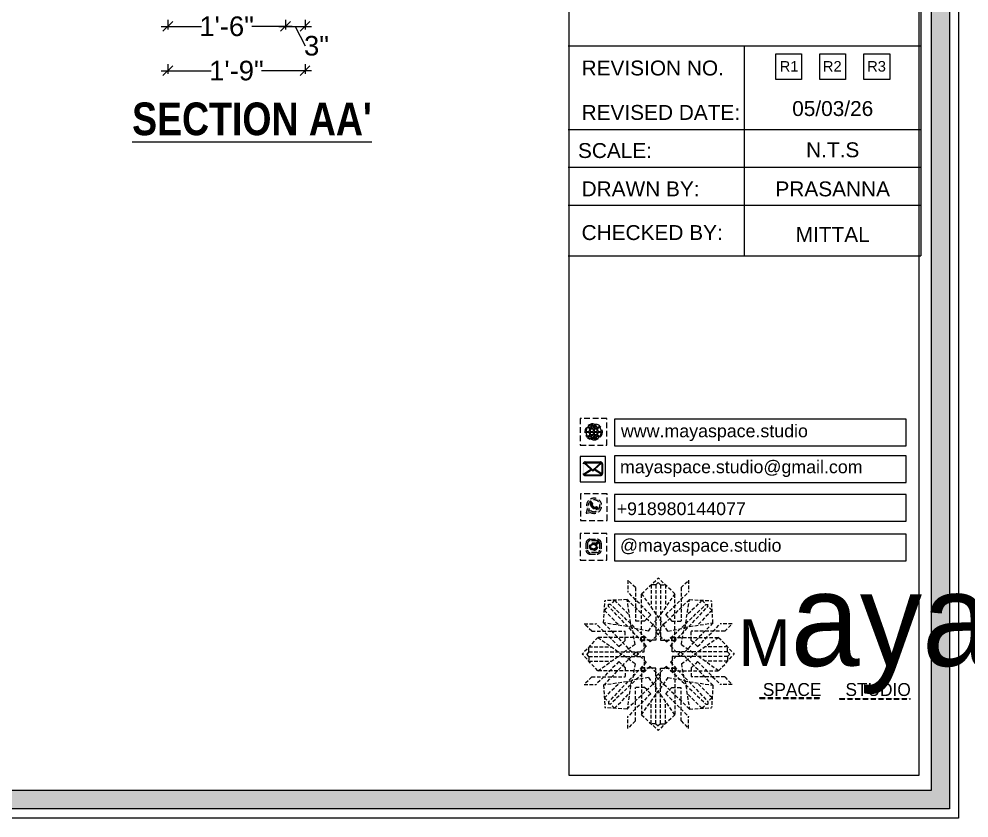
# Model space of a CAD drawing. Header units: millimetres. Extents: x 56222 to 3066687, y -650199 to -121287.
# Drawn here: x 137336.6 to 137481.9, y -182992.4 to -182870.1 of the extents above; entities that cross this region are included whole.
import ezdxf
from ezdxf.enums import TextEntityAlignment as Align

# ---------------------------------------------------------------- set-up
doc = ezdxf.new("R2010")
doc.units = ezdxf.units.MM
doc.header["$MEASUREMENT"] = 0
doc.header["$PDMODE"] = 35
doc.linetypes.add('DASHEDX2', pattern=[1.5, 1, -0.5])
doc.layers.get('Defpoints').update_dxf_attribs({"color": 220})
for name, color, linetype, lineweight in [('Dimension', 10, 'DASHEDX2', 20), ('GROUND FLOOR', 7, 'Continuous', 9), ('Labelling', 1, 'Continuous', 25), ('NAME PLATE', 7, 'Continuous', 25), ('wall', 7, 'Continuous', 30)]:
    doc.layers.add(name, color=color, linetype=linetype, lineweight=lineweight)
doc.styles.add('Arial', font='arial.ttf')
doc.styles.get("Standard").update_dxf_attribs({"font": 'arial.ttf', "height": 6})
doc.styles.add('style4', font='ARIALN.TTF')
doc.dimstyles.new('Archana', dxfattribs={"dimtxt": 3, "dimasz": 1.5, "dimexe": 0.5, "dimexo": 0.5, "dimgap": 0, "dimtad": 0, "dimzin": 0, "dimdsep": 46, "dimlunit": 4, "dimtxsty": 'Arial', "dimblk": 'OBLIQUE', "dimcen": 0, "dimdle": 1, "dimclrd": 1, "dimclre": 1, "dimclrt": 5, "dimadec": 0, "dimazin": 0, "dimtfac": 1, "dimtofl": 0, "dimtmove": 1, "dimatfit": 3, "dimfxl": 1, "dimfxlon": 1, "dimtolj": 1, "dimtzin": 0, "dimlwd": 25, "dimlwe": -1, "dimarcsym": 0})

# ---------------------------------------------------------------- blocks, each defined once
blk = doc.blocks.new('_Oblique')
at = {"layer": 'wall', "color": 0, "lineweight": -2}
blk.add_line((-0.5, -0.5), (0.5, 0.5), dxfattribs=at)
blk = doc.blocks.new('*D684')
at = {"layer": 'Defpoints', "color": 0, "lineweight": 30, "transparency": 16777216}
for p in [(137380.37, -182865.85), (137377.37, -182868.85), (137380.37, -182871.24)]:
    blk.add_point(p, dxfattribs=at)
at = {"layer": 'GROUND FLOOR', "color": 1, "transparency": 16777216}
for p, q in [((137377.37, -182870.24), (137377.37, -182871.74)), ((137380.37, -182870.24), (137380.37, -182871.74))]:
    blk.add_line(p, q, dxfattribs=at)
at = {"layer": 'GROUND FLOOR', "color": 1, "lineweight": 25, "transparency": 16777216}
for p, q in [((137376.37, -182871.24), (137381.37, -182871.24)), ((137378.87, -182871.24), (137380.4, -182874.22))]:
    blk.add_line(p, q, dxfattribs=at)
at = {"layer": 'GROUND FLOOR', "color": 1, "lineweight": 25, "transparency": 16777216, "xscale": 1.5, "yscale": 1.5, "zscale": 1.5, "rotation": 180}
blk.add_blockref('_Oblique', (137377.37, -182871.24), dxfattribs=at)
at = {"layer": 'GROUND FLOOR', "color": 1, "lineweight": 25, "transparency": 16777216, "xscale": 1.5, "yscale": 1.5, "zscale": 1.5}
blk.add_blockref('_Oblique', (137380.37, -182871.24), dxfattribs=at)
at = {"layer": 'GROUND FLOOR', "color": 5, "lineweight": 30, "transparency": 16777216, "insert": (137382.12, -182874.22), "char_height": 3, "attachment_point": 5, "style": 'Arial'}
blk.add_mtext('\\A1;3"', dxfattribs=at)
blk = doc.blocks.new('*D685')
at = {"layer": 'Defpoints', "color": 0, "lineweight": 30, "transparency": 16777216}
for p in [(137359.37, -182868.85), (137377.37, -182868.85), (137359.37, -182871.24)]:
    blk.add_point(p, dxfattribs=at)
at = {"layer": 'GROUND FLOOR', "color": 1, "transparency": 16777216}
for p, q in [((137359.37, -182870.24), (137359.37, -182871.74)), ((137377.37, -182870.24), (137377.37, -182871.74))]:
    blk.add_line(p, q, dxfattribs=at)
at = {"layer": 'GROUND FLOOR', "color": 1, "lineweight": 25, "transparency": 16777216}
for p, q in [((137358.37, -182871.24), (137364.52, -182871.24)), ((137378.37, -182871.24), (137372.21, -182871.24))]:
    blk.add_line(p, q, dxfattribs=at)
at = {"layer": 'GROUND FLOOR', "color": 1, "lineweight": 25, "transparency": 16777216, "xscale": 1.5, "yscale": 1.5, "zscale": 1.5, "rotation": 180}
blk.add_blockref('_Oblique', (137359.37, -182871.24), dxfattribs=at)
at = {"layer": 'GROUND FLOOR', "color": 1, "lineweight": 25, "transparency": 16777216, "xscale": 1.5, "yscale": 1.5, "zscale": 1.5}
blk.add_blockref('_Oblique', (137377.37, -182871.24), dxfattribs=at)
at = {"layer": 'GROUND FLOOR', "color": 5, "lineweight": 30, "transparency": 16777216, "insert": (137368.37, -182871.24), "char_height": 3, "attachment_point": 5, "style": 'Arial'}
blk.add_mtext('\\A1;1\'-6"', dxfattribs=at)
blk = doc.blocks.new('*D696')
at = {"layer": 'Defpoints', "color": 0, "lineweight": 30, "transparency": 16777216}
for p in [(137380.37, -182865.85), (137359.37, -182868.85), (137380.37, -182878.02)]:
    blk.add_point(p, dxfattribs=at)
at = {"layer": 'GROUND FLOOR', "color": 1, "transparency": 16777216}
for p, q in [((137359.37, -182877.02), (137359.37, -182878.52)), ((137380.37, -182877.02), (137380.37, -182878.52))]:
    blk.add_line(p, q, dxfattribs=at)
at = {"layer": 'GROUND FLOOR', "color": 1, "lineweight": 25, "transparency": 16777216}
for p, q in [((137358.37, -182878.02), (137366.02, -182878.02)), ((137381.37, -182878.02), (137373.71, -182878.02))]:
    blk.add_line(p, q, dxfattribs=at)
at = {"layer": 'GROUND FLOOR', "color": 1, "lineweight": 25, "transparency": 16777216, "xscale": 1.5, "yscale": 1.5, "zscale": 1.5, "rotation": 180}
blk.add_blockref('_Oblique', (137359.37, -182878.02), dxfattribs=at)
at = {"layer": 'GROUND FLOOR', "color": 1, "lineweight": 25, "transparency": 16777216, "xscale": 1.5, "yscale": 1.5, "zscale": 1.5}
blk.add_blockref('_Oblique', (137380.37, -182878.02), dxfattribs=at)
at = {"layer": 'GROUND FLOOR', "color": 5, "lineweight": 30, "transparency": 16777216, "insert": (137369.87, -182878.02), "char_height": 3, "attachment_point": 5, "style": 'Arial'}
blk.add_mtext('\\A1;1\'-9"', dxfattribs=at)
blk = doc.blocks.new('FSFSF')
at = {"color": 42, "lineweight": 5, "true_color": 0xe0ac11}
for p, q in [((28600.03, 143.51), (28600.03, 140.16)), ((28602.15, 141.41), (28600.03, 143.51)), ((28603.86, 139.69), (28608.58, 144.08)), ((28607.9, 142.22), (28606.58, 142.22)), ((28606.58, 142.22), (28606.58, 135.84)), ((28607.9, 142.22), (28608.58, 142.85)), ((28607.9, 142.22), (28607.9, 126.58)), ((28613.31, 139.69), (28608.58, 144.08)), ((28609.27, 142.22), (28608.59, 142.85)), ((28609.27, 142.22), (28609.27, 126.58)), ((28609.27, 142.22), (28610.59, 142.22)), ((28610.59, 142.22), (28610.59, 135.84)), ((28615.02, 141.41), (28617.14, 143.51)), ((28617.14, 143.51), (28617.14, 140.16)), ((28606.47, 133.76), (28600.03, 140.16)), ((28602.15, 141.41), (28602.15, 131.95)), ((28603.86, 126.58), (28603.86, 139.69)), ((28603.86, 139.69), (28608.58, 133.02)), ((28613.31, 139.69), (28608.59, 133.02)), ((28610.7, 133.76), (28617.14, 140.16)), ((28613.31, 126.58), (28613.31, 139.69)), ((28615.02, 141.41), (28615.02, 131.95)), ((28593.19, 131.45), (28593.54, 137.71)), ((28599.8, 138.06), (28593.54, 137.71)), ((28595.12, 136.69), (28594.53, 136.69)), ((28594.56, 136.12), (28594.56, 136.71)), ((28596.24, 137.86), (28595.12, 136.69)), ((28606.27, 126.08), (28595.12, 136.69)), ((28596.24, 137.86), (28600.47, 133.65)), ((28601.03, 130), (28599.8, 138.06)), ((28599.8, 138.05), (28608.58, 129.56)), ((28617.37, 138.05), (28608.59, 129.56)), ((28610.9, 126.08), (28622.05, 136.69)), ((28616.14, 130), (28617.37, 138.06)), ((28620.93, 137.86), (28616.7, 133.65)), ((28617.37, 138.06), (28623.63, 137.71)), ((28620.93, 137.86), (28622.05, 136.69)), ((28622.05, 136.69), (28622.64, 136.69)), ((28622.62, 136.12), (28622.62, 136.71)), ((28624, 131.45), (28623.65, 137.71)), ((28593.39, 135), (28594.56, 136.12)), ((28593.39, 135), (28597.6, 130.78)), ((28605.17, 124.98), (28594.56, 136.12)), ((28612.02, 124.98), (28622.62, 136.12)), ((28623.8, 135), (28619.59, 130.78)), ((28623.8, 135), (28622.62, 136.12)), ((28593.19, 131.45), (28601.69, 122.67)), ((28601.25, 130.22), (28593.19, 131.45)), ((28604.75, 131.95), (28602.15, 131.95)), ((28606.47, 133.76), (28604.75, 131.95)), ((28605.86, 129.18), (28608.58, 133.02)), ((28611.31, 129.18), (28608.59, 133.02)), ((28610.7, 133.76), (28612.42, 131.95)), ((28612.42, 131.95), (28615.02, 131.95)), ((28623.99, 131.45), (28615.5, 122.67)), ((28615.94, 130.22), (28624, 131.45)), ((28587.73, 131.22), (28591.08, 131.22)), ((28589.84, 129.1), (28587.73, 131.22)), ((28589.84, 129.1), (28599.29, 129.1)), ((28597.49, 124.78), (28591.08, 131.22)), ((28599.29, 126.5), (28599.29, 129.1)), ((28605.86, 129.18), (28601.03, 130)), ((28602.07, 125.39), (28601.25, 130.22)), ((28607.9, 128.92), (28608.58, 129.56)), ((28607.9, 128.92), (28608.58, 128.27)), ((28609.27, 128.92), (28608.59, 129.56)), ((28609.27, 128.92), (28608.59, 128.27)), ((28611.31, 129.18), (28616.14, 130)), ((28615.12, 125.39), (28615.94, 130.22)), ((28627.34, 129.1), (28617.89, 129.1)), ((28617.89, 126.5), (28617.89, 129.1)), ((28619.7, 124.78), (28626.1, 131.22)), ((28629.45, 131.22), (28626.1, 131.22)), ((28627.34, 129.1), (28629.45, 131.22)), ((28591.56, 127.39), (28587.17, 122.66)), ((28604.66, 127.39), (28591.56, 127.39)), ((28591.56, 127.39), (28598.23, 122.67)), ((28597.49, 124.78), (28599.29, 126.5)), ((28603.68, 126.54), (28603.68, 127.39)), ((28604.66, 126.54), (28603.68, 126.54)), ((28604.71, 127.57), (28603.86, 127.57)), ((28607.9, 126.58), (28603.86, 126.58)), ((28604.66, 123.35), (28604.66, 127.39)), ((28604.7, 126.58), (28604.71, 127.57)), ((28606.27, 126.08), (28608.58, 128.27)), ((28610.9, 126.08), (28608.59, 128.27)), ((28609.27, 126.58), (28613.31, 126.58)), ((28612.46, 126.58), (28612.46, 127.57)), ((28612.46, 127.57), (28613.31, 127.57)), ((28612.52, 123.35), (28612.52, 127.39)), ((28612.52, 127.39), (28625.63, 127.39)), ((28612.52, 126.54), (28613.51, 126.54)), ((28613.51, 126.54), (28613.51, 127.39)), ((28619.7, 124.78), (28617.89, 126.5)), ((28625.63, 127.39), (28618.96, 122.67)), ((28625.63, 127.39), (28630.02, 122.66)), ((28589.03, 123.35), (28588.4, 122.67)), ((28589.03, 123.35), (28589.03, 124.67)), ((28589.03, 124.67), (28595.4, 124.67)), ((28589.03, 123.35), (28604.66, 123.35)), ((28602.07, 125.39), (28598.23, 122.67)), ((28602.33, 123.35), (28601.69, 122.67)), ((28602.33, 123.35), (28602.97, 122.67)), ((28605.17, 124.98), (28602.97, 122.67)), ((28612.02, 124.98), (28614.21, 122.67)), ((28628.16, 123.35), (28612.52, 123.35)), ((28614.85, 123.35), (28614.21, 122.67)), ((28614.85, 123.35), (28615.5, 122.67)), ((28615.12, 125.39), (28618.96, 122.67)), ((28628.16, 124.67), (28621.78, 124.67)), ((28628.16, 123.35), (28628.16, 124.67)), ((28628.16, 123.35), (28628.78, 122.67)), ((28591.56, 117.94), (28587.17, 122.66)), ((28589.03, 121.98), (28588.4, 122.65)), ((28589.03, 121.98), (28604.66, 121.98)), ((28589.03, 121.98), (28589.03, 120.66)), ((28589.03, 120.66), (28595.4, 120.66)), ((28591.56, 117.94), (28598.23, 122.65)), ((28593.19, 113.88), (28601.69, 122.65)), ((28602.07, 119.94), (28598.23, 122.65)), ((28602.33, 121.98), (28601.69, 122.65)), ((28602.33, 121.98), (28602.97, 122.65)), ((28605.17, 120.35), (28602.97, 122.65)), ((28604.66, 121.98), (28604.66, 117.94)), ((28612.02, 120.35), (28614.21, 122.65)), ((28612.52, 121.98), (28612.52, 117.94)), ((28628.16, 121.98), (28612.52, 121.98)), ((28614.85, 121.98), (28614.21, 122.65)), ((28614.85, 121.98), (28615.5, 122.65)), ((28615.12, 119.94), (28618.96, 122.65)), ((28623.99, 113.88), (28615.5, 122.65)), ((28625.63, 117.94), (28618.96, 122.65)), ((28628.16, 120.66), (28621.78, 120.66)), ((28625.63, 117.94), (28630.02, 122.66)), ((28628.16, 121.98), (28628.78, 122.65)), ((28628.16, 121.98), (28628.16, 120.66)), ((28597.49, 120.54), (28591.08, 114.11)), ((28604.66, 117.94), (28591.56, 117.94)), ((28605.17, 120.35), (28594.56, 109.2)), ((28606.27, 119.15), (28595.12, 108.54)), ((28597.49, 120.54), (28599.29, 118.83)), ((28599.29, 118.83), (28599.29, 116.23)), ((28602.07, 119.94), (28601.25, 115.1)), ((28604.66, 118.78), (28603.68, 118.78)), ((28603.68, 118.78), (28603.68, 117.94)), ((28607.9, 118.65), (28603.86, 118.65)), ((28603.86, 118.65), (28603.86, 105.54)), ((28604.7, 118.65), (28604.71, 117.66)), ((28606.27, 119.15), (28608.58, 116.96)), ((28607.9, 103.01), (28607.9, 118.65)), ((28610.9, 119.15), (28608.59, 116.96)), ((28609.27, 118.65), (28613.31, 118.65)), ((28609.27, 103.01), (28609.27, 118.65)), ((28610.9, 119.15), (28622.05, 108.54)), ((28612.02, 120.35), (28622.62, 109.2)), ((28612.46, 118.65), (28612.46, 117.66)), ((28612.52, 118.78), (28613.51, 118.78)), ((28612.52, 117.94), (28625.63, 117.94)), ((28613.31, 118.65), (28613.31, 105.54)), ((28613.51, 118.78), (28613.51, 117.94)), ((28615.12, 119.94), (28615.94, 115.1)), ((28619.7, 120.54), (28617.89, 118.83)), ((28617.89, 118.83), (28617.89, 116.23)), ((28619.7, 120.54), (28626.1, 114.11)), ((28589.84, 116.23), (28587.73, 114.11)), ((28589.84, 116.23), (28599.29, 116.23)), ((28599.8, 107.17), (28608.58, 115.67)), ((28605.86, 116.05), (28601.03, 115.23)), ((28604.71, 117.66), (28603.86, 117.66)), ((28605.86, 116.05), (28608.58, 112.21)), ((28607.9, 116.31), (28608.58, 116.96)), ((28607.9, 116.31), (28608.58, 115.67)), ((28609.27, 116.31), (28608.59, 116.96)), ((28609.27, 116.31), (28608.59, 115.67)), ((28611.31, 116.05), (28608.59, 112.21)), ((28617.37, 107.17), (28608.59, 115.67)), ((28611.31, 116.05), (28616.14, 115.23)), ((28612.46, 117.66), (28613.31, 117.66)), ((28627.34, 116.23), (28617.89, 116.23)), ((28627.34, 116.23), (28629.45, 114.11)), ((28587.73, 114.11), (28591.08, 114.11)), ((28601.25, 115.1), (28593.19, 113.87)), ((28593.19, 113.87), (28593.54, 107.62)), ((28593.39, 110.32), (28597.6, 114.55)), ((28601.03, 115.23), (28599.8, 107.17)), ((28602.15, 103.82), (28602.15, 113.27)), ((28604.75, 113.27), (28602.15, 113.27)), ((28606.47, 111.47), (28604.75, 113.27)), ((28610.7, 111.47), (28612.42, 113.27)), ((28612.42, 113.27), (28615.02, 113.27)), ((28615.02, 103.82), (28615.02, 113.27)), ((28615.94, 115.1), (28624, 113.87)), ((28616.14, 115.23), (28617.37, 107.17)), ((28623.8, 110.32), (28619.59, 114.55)), ((28624, 113.87), (28623.65, 107.62)), ((28629.45, 114.11), (28626.1, 114.11)), ((28593.39, 110.32), (28594.56, 109.2)), ((28596.24, 107.37), (28600.47, 111.58)), ((28606.47, 111.47), (28600.03, 105.07)), ((28603.86, 105.54), (28608.58, 112.21)), ((28613.31, 105.54), (28608.59, 112.21)), ((28610.7, 111.47), (28617.14, 105.07)), ((28620.93, 107.37), (28616.7, 111.58)), ((28623.8, 110.32), (28622.62, 109.2)), ((28599.8, 107.17), (28593.54, 107.52)), ((28595.12, 108.54), (28594.53, 108.54)), ((28594.56, 109.2), (28594.56, 108.61)), ((28596.24, 107.37), (28595.12, 108.54)), ((28606.58, 103.01), (28606.58, 109.38)), ((28610.59, 103.01), (28610.59, 109.38)), ((28617.37, 107.17), (28623.63, 107.52)), ((28620.93, 107.37), (28622.05, 108.54)), ((28622.05, 108.54), (28622.64, 108.54)), ((28622.62, 109.2), (28622.62, 108.61)), ((28600.03, 101.71), (28600.03, 105.07)), ((28603.86, 105.54), (28608.58, 101.15)), ((28613.31, 105.54), (28608.58, 101.15)), ((28617.14, 101.71), (28617.14, 105.07)), ((28602.15, 103.82), (28600.03, 101.71)), ((28607.9, 103.01), (28606.58, 103.01)), ((28607.9, 103.01), (28608.58, 102.38)), ((28609.27, 103.01), (28608.59, 102.38)), ((28609.27, 103.01), (28610.59, 103.01)), ((28615.02, 103.82), (28617.14, 101.71))]:
    blk.add_line(p, q, dxfattribs=at)
blk = doc.blocks.new('hgwg')
at = {"layer": 'Dimension', "true_color": 0xd39e00}
h = blk.add_hatch(color=42, dxfattribs=at)
h.dxf.hatch_style = 1
h.paths.add_polyline_path([(27505.71, 45.05), (27494.27, 45.05), (27494.27, 44.9), (27505.71, 44.9)])
h = blk.add_hatch(color=42, dxfattribs=at)
h.dxf.hatch_style = 1
h.paths.add_polyline_path([(27523.3, 44.9), (27509.68, 44.9), (27509.68, 44.75), (27523.3, 44.75)])
at = {"layer": 'Dimension', "color": 42, "true_color": 0xd39e00}
for p, q in [((27494.27, 45.05), (27505.71, 45.05)), ((27494.27, 44.9), (27494.27, 45.05)), ((27494.27, 44.9), (27505.71, 44.9)), ((27505.71, 45.05), (27505.71, 44.9)), ((27509.68, 44.9), (27523.3, 44.9)), ((27509.68, 44.9), (27509.68, 44.75)), ((27509.68, 44.75), (27523.3, 44.75)), ((27523.3, 44.75), (27523.3, 44.9))]:
    blk.add_line(p, q, dxfattribs=at)
at = {"layer": 'Dimension', "color": 42, "true_color": 0xd39e00, "attachment_point": 1}
for s, width, insert, char_height in [('{\\fCinzel|b0|i0|c0|p2;\\H1.5x;M\\fAmsterdam One|b0|i0|c0|p2;\\H2x;aya}', 85.3277, (27490.17, 69.17), 6), ('{\\fCinzel|b0|i0|c0|p0;SPACE     STUDIO}', 66.129, (27494.83, 47.86), 2.5)]:
    blk.add_mtext_dynamic_manual_height_columns(s, width=width, gutter_width=30, heights=[0], dxfattribs=dict(at, insert=insert, char_height=char_height))
blk = doc.blocks.new('QEGW4TG')
at = {"layer": 'Dimension', "true_color": 0x000000}
h = blk.add_hatch(color=18, dxfattribs=at)
h.dxf.hatch_style = 1
h.paths.add_polyline_path([(2.69, 1.93, 0.170513), (2.95, 1.97, 0.190337), (3.11, 2.18, 0.316231), (3.07, 2.28), (2.79, 2.37, 0.273721), (2.69, 2.34, 0.040749), (2.63, 2.27, -0.441282), (2.53, 2.25, -0.11828), (2.06, 2.64, -0.441282), (2.07, 2.74, 0.040749), (2.13, 2.81, 0.290083), (2.14, 2.92), (2.01, 3.18, 0.316231), (1.91, 3.2, 0.190337), (1.73, 3, 0.170513), (1.72, 2.74, 0.252784)], flags=0)
h.paths.add_polyline_path([(1.19, 1.98), (1.03, 1.3, 0.550912), (1.11, 1.23), (1.75, 1.39, 6.344125)])
h.paths.add_polyline_path([(1.81, 1.7), (1.4, 1.6), (1.5, 2.03, -9.071339)], flags=16)
h.paths.add_polyline_path([(3.11, 2.16, -0.17811), (2.95, 1.97, -0.170513), (2.69, 1.93, -0.252784), (1.72, 2.74, -0.170513), (1.73, 3, -0.17811), (1.89, 3.19, -0.370089), (2.01, 3.18), (2.14, 2.92, -0.307185), (2.13, 2.8, -0.041087), (2.06, 2.73, 0.321676), (2.05, 2.65, 0.126524), (2.55, 2.24, 0.312216), (2.62, 2.26, -0.041087), (2.68, 2.34, -0.290673), (2.79, 2.37), (3.07, 2.28, -0.370089)], flags=0)
h = blk.add_hatch(color=18, dxfattribs=at)
h.dxf.hatch_style = 1
h.paths.add_polyline_path([(2.79, 2.37, 0.273721), (2.69, 2.34, 0.040749), (2.63, 2.27, -0.441282), (2.53, 2.25, -0.11828), (2.06, 2.64, -0.441282), (2.07, 2.74, 0.040749), (2.13, 2.81, 0.290083), (2.14, 2.92), (2.01, 3.18, 0.316231), (1.91, 3.2, 0.190337), (1.73, 3, 0.170513), (1.72, 2.74, 0.252784), (2.69, 1.93, 0.170513), (2.95, 1.97, 0.190337), (3.11, 2.18, 0.316231), (3.07, 2.28)])
for p, q in [((1.19, 1.98), (1.03, 1.3)), ((1.5, 2.03), (1.4, 1.6)), ((1.4, 1.6), (1.81, 1.7)), ((2.01, 3.18), (2.14, 2.92)), ((3.07, 2.28), (2.8, 2.36)), ((1.1, 1.23), (1.75, 1.39))]:
    blk.add_line(p, q)
blk.add_lwpolyline([(0, 0), (4.68, 0), (4.68, 4.68), (0, 4.68)], close=True)
for centre, radius, start, end in [((2.39, 2.56), 1.34, 241.4727, 205.6422), ((2.39, 2.56), 1.04, 235.9962, 210.8333), ((2.09, 2.87), 0.39, 159.7007, 198.4072), ((2.96, 3.23), 1.33, 201.4218, 258.1669), ((2.07, 2.87), 0.364, 118.9685, 159.3648), ((1.94, 3.12), 0.0896, 41.8985, 123.1344), ((2.11, 2.68), 0.066, 135.9932, 224.8892), ((1.67, 3.16), 0.586, 312.4617, 321.8728), ((3.12, 3.42), 1.31, 216.5455, 243.5279), ((2.05, 2.87), 0.104, 320.3924, 28.6971), ((2.57, 2.3), 0.066, 234.2482, 323.1441), ((3.11, 1.94), 0.586, 137.2645, 146.6756), ((2.76, 2.27), 0.104, 70.4402, 138.745), ((2.75, 2.31), 0.39, 260.7301, 299.4366), ((2.76, 2.29), 0.364, 299.7725, 340.1688), ((3.03, 2.2), 0.0896, 336.0029, 57.2388), ((1.09, 1.29), 0.0598, 164.8483, 282.1458)]:
    blk.add_arc(centre, radius, start, end)
blk = doc.blocks.new('ASGERG')
at = {"layer": 'Dimension', "true_color": 0x000000}
h = blk.add_hatch(color=18, dxfattribs=at)
h.dxf.hatch_style = 1
h.paths.add_polyline_path([(0.99, 1.7, 0.353872), (1.69, 1.03), (2.96, 1.03, 0.353872), (3.66, 1.7), (3.66, 2.99, 0.353872), (2.96, 3.67), (1.69, 3.67, 0.353872), (0.99, 2.99)])
h.paths.add_polyline_path([(1.27, 2.97, -0.353872), (1.72, 3.4), (2.94, 3.4, -0.353872), (3.38, 2.97), (3.38, 1.72, -0.353872), (2.94, 1.3), (1.72, 1.3, -0.353872), (1.27, 1.72)], flags=16)
h.paths.add_polyline_path([(3.02, 2.35, -1), (1.64, 2.35, -1)], flags=0)
h.paths.add_polyline_path([(2.74, 2.35, -1), (1.92, 2.35, -1)], flags=0)
h.paths.add_polyline_path([(2.86, 3.02, -1), (3.19, 3.02, -1)], flags=0)
h.paths.add_polyline_path([(1.64, 2.35, 1), (3.02, 2.35, 1)], flags=0)
h = blk.add_hatch(color=18, dxfattribs=at)
h.dxf.hatch_style = 1
h.paths.add_polyline_path([(1.64, 2.35, 1), (3.02, 2.35, 1)])
h.paths.add_polyline_path([(2.74, 2.35, -1), (1.92, 2.35, -1)], flags=16)
h = blk.add_hatch(color=18, dxfattribs=at)
h.dxf.hatch_style = 1
h.paths.add_polyline_path([(3.19, 3.02, 1), (2.86, 3.02, 1)])
for p, q in [((1.69, 3.67), (2.96, 3.67)), ((2.94, 3.4), (1.72, 3.4)), ((0.99, 2.99), (0.99, 1.7)), ((1.27, 2.97), (1.27, 1.72)), ((3.38, 2.97), (3.38, 1.72)), ((3.66, 2.99), (3.66, 1.7)), ((1.69, 1.03), (2.96, 1.03)), ((2.94, 1.3), (1.72, 1.3))]:
    blk.add_line(p, q)
blk.add_lwpolyline([(0, 0), (4.68, 0), (4.68, 4.68), (0, 4.68)], close=True)
for centre, radius in [((2.33, 2.35), 0.694), ((2.33, 2.35), 0.414), ((3.02, 3.02), 0.168)]:
    blk.add_circle(centre, radius)
for centre, radius, start, end in [((1.76, 2.89), 0.778, 94.8631, 172.8127), ((1.76, 2.91), 0.491, 94.8631, 172.8127), ((2.9, 2.91), 0.491, 7.1873, 85.1369), ((2.89, 2.89), 0.778, 7.1873, 85.1369), ((1.76, 1.8), 0.778, 187.1873, 265.1369), ((1.76, 1.78), 0.491, 187.1873, 265.1369), ((2.9, 1.78), 0.491, 274.8631, 352.8127), ((2.89, 1.8), 0.778, 274.8631, 352.8127)]:
    blk.add_arc(centre, radius, start, end)
blk = doc.blocks.new('DTGWEGEARG')
at = {"layer": 'Dimension', "true_color": 0x000000}
h = blk.add_hatch(color=18, dxfattribs=at)
h.dxf.hatch_style = 1
h.paths.add_polyline_path([(3.83, 2.34, 1), (0.85, 2.34, 1)])
h.paths.add_polyline_path([(2.51, 1.01, 0.105795), (2.96, 1.58, -0.055205), (3.3, 1.41, -0.169822)], flags=16)
h.paths.add_polyline_path([(2.41, 1.12), (2.41, 1.69, -0.058279), (2.81, 1.63, -0.103353)], flags=16)
h.paths.add_polyline_path([(2.26, 1.13, -0.101741), (1.87, 1.63, -0.057171), (2.26, 1.69)], flags=16)
h.paths.add_polyline_path([(2.17, 1.01, -0.169822), (1.38, 1.41, -0.055205), (1.72, 1.58, 0.105795)], flags=16)
h.paths.add_polyline_path([(3.02, 1.72, 0.081336), (3.13, 2.27), (3.68, 2.27, -0.152069), (3.4, 1.52, 0.05687)], flags=16)
h.paths.add_polyline_path([(2.87, 1.77, 0.061945), (2.41, 1.84), (2.41, 2.27), (2.98, 2.27, -0.081344)], flags=16)
h.paths.add_polyline_path([(2.26, 1.84, 0.060923), (1.8, 1.77, -0.081344), (1.7, 2.27), (2.26, 2.27)], flags=16)
h.paths.add_polyline_path([(1.66, 1.72, 0.05687), (1.28, 1.52, -0.152069), (1, 2.27), (1.55, 2.27, 0.081336)], flags=16)
h.paths.add_polyline_path([(2.41, 2.42), (2.41, 2.83, 0.061945), (2.87, 2.91, -0.080009), (2.98, 2.42)], flags=16)
h.paths.add_polyline_path([(3.13, 2.42, 0.080116), (3.02, 2.96, 0.05687), (3.4, 3.16, 0.028258), (3.3, 3.27, -0.055205), (2.96, 3.1, 0.105795), (2.51, 3.67, -0.36029), (3.68, 2.42)], flags=16)
h.paths.add_polyline_path([(2.26, 2.42), (1.7, 2.42, -0.080009), (1.8, 2.91, 0.060923), (2.26, 2.84)], flags=16)
h.paths.add_polyline_path([(1.55, 2.42), (1, 2.42, -0.150466), (1.28, 3.16, 0.05687), (1.66, 2.96, 0.080116)], flags=16)
h.paths.add_polyline_path([(2.41, 2.98), (2.41, 3.56, -0.103353), (2.81, 3.05, -0.058279)], flags=16)
h.paths.add_polyline_path([(2.26, 2.99, -0.057171), (1.87, 3.05, -0.101741), (2.26, 3.55)], flags=16)
h.paths.add_polyline_path([(1.72, 3.1, -0.055205), (1.38, 3.27, -0.169822), (2.17, 3.67, 0.105795)], flags=16)
blk.add_lwpolyline([(0, 0), (4.68, 0), (4.68, 4.68), (0, 4.68)], close=True)
at = {"layer": 'Dimension', "color": 18, "true_color": 0x000000}
for p, q in [((2.26, 3.55), (2.26, 2.99)), ((2.41, 3.56), (2.41, 2.98)), ((1, 2.42), (1.55, 2.42)), ((1, 2.27), (1.55, 2.27)), ((1.7, 2.42), (2.26, 2.42)), ((1.7, 2.27), (2.26, 2.27)), ((2.26, 2.84), (2.26, 2.42)), ((2.26, 2.27), (2.26, 1.84)), ((2.26, 1.69), (2.26, 1.13)), ((2.41, 2.83), (2.41, 2.42)), ((2.41, 2.42), (2.98, 2.42)), ((2.41, 2.27), (2.98, 2.27)), ((2.41, 2.27), (2.41, 1.84)), ((2.41, 1.69), (2.41, 1.12)), ((3.13, 2.42), (3.68, 2.42)), ((3.13, 2.27), (3.68, 2.27))]:
    blk.add_line(p, q, dxfattribs=at)
blk.add_circle((2.34, 2.34), 1.49, dxfattribs=at)
for centre, radius, start, end in [((2.34, 2.34), 1.34, 97.3549, 135.9073), ((3.28, 2.34), 1.73, 129.9301, 154.0867), ((3.28, 2.34), 1.58, 130.1073, 153.3446), ((1.4, 2.34), 1.58, 26.6554, 50.2584), ((2.34, 2.34), 1.34, 3.3907, 82.6451), ((1.4, 2.34), 1.73, 25.9133, 50.0699), ((2.34, 2.34), 1.34, 142.3819, 176.6093), ((2.34, 2.34), 1.34, 183.0315, 217.6181), ((2.34, 4.74), 1.9, 236.1399, 249.1595), ((2.34, -0.06), 1.9, 110.8405, 123.8601), ((2.34, 4.74), 1.75, 236.7417, 249.3811), ((3.28, 2.34), 1.73, 159.0567, 177.3789), ((3.28, 2.34), 1.73, 182.3435, 200.9433), ((3.28, 2.34), 1.58, 158.8325, 177.1302), ((3.28, 2.34), 1.58, 182.5658, 201.1675), ((2.34, 4.74), 1.9, 253.6799, 267.6253), ((2.34, -0.06), 1.9, 92.3747, 106.3201), ((2.34, 4.74), 1.75, 254.3336, 267.422), ((2.34, -0.06), 1.75, 92.578, 105.6664), ((2.34, 4.74), 1.75, 272.3248, 285.6664), ((2.34, 4.74), 1.9, 272.1415, 286.3201), ((2.34, -0.06), 1.9, 73.6799, 87.8585), ((2.34, -0.06), 1.75, 74.3336, 87.6752), ((1.4, 2.34), 1.58, 2.8698, 21.1675), ((1.4, 2.34), 1.58, 338.8325, 357.4342), ((2.34, 4.74), 1.75, 290.6189, 303.2583), ((2.34, 4.74), 1.9, 290.8405, 303.8601), ((1.4, 2.34), 1.73, 2.6211, 20.9433), ((1.4, 2.34), 1.73, 339.0567, 357.6565), ((2.34, -0.06), 1.9, 56.1399, 69.1595), ((2.34, 2.34), 1.34, 322.3819, 356.9685), ((2.34, -0.06), 1.75, 110.6189, 123.2583), ((2.34, 2.34), 1.34, 224.0927, 262.6451), ((3.28, 2.34), 1.73, 205.9133, 230.0699), ((3.28, 2.34), 1.58, 206.6554, 229.8927), ((1.4, 2.34), 1.58, 309.7416, 333.3446), ((1.4, 2.34), 1.73, 309.9301, 334.0867), ((2.34, 2.34), 1.34, 277.3549, 315.9073), ((2.34, -0.06), 1.75, 56.7417, 69.3811)]:
    blk.add_arc(centre, radius, start, end, dxfattribs=at)

msp = doc.modelspace()

# ---------------------------------------------------------------- hatches: boundary and pattern name
at = {"layer": 'Dimension', "linetype": 'Continuous', "true_color": 0xd39e00}
h = msp.add_hatch(color=42, dxfattribs=at)
h.paths.add_polyline_path([(137080.766, -182710.705), (137080.766, -182990.984), (137478.959, -182990.984), (137478.959, -182710.705)])
h.paths.add_polyline_path([(137083.561, -182713.5), (137476.165, -182713.5), (137476.165, -182988.189), (137083.561, -182988.189)], flags=16)
at = {"layer": 'Dimension', "true_color": 0x000000}
h = msp.add_hatch(color=18, dxfattribs=at)
h.dxf.hatch_style = 1
h.paths.add_polyline_path([(137425.58, -182939.973, 0.4142136), (137425.877, -182939.677), (137425.877, -182938.193, 0.4142136), (137425.58, -182937.896), (137423.223, -182937.896, 0.4142136), (137422.926, -182938.193), (137422.926, -182939.677, 0.4142136), (137423.223, -182939.973)])
h.paths.add_polyline_path([(137424.62, -182939.079), (137425.711, -182939.808, -0.1989124), (137425.58, -182939.862), (137423.223, -182939.862, -0.1989124), (137423.092, -182939.808), (137424.183, -182939.079), (137424.401, -182939.284)], flags=16)
h.paths.add_polyline_path([(137424.401, -182939.132), (137423.201, -182938.009, -0.0287833), (137423.223, -182938.008), (137425.58, -182938.008, -0.0287833), (137425.601, -182938.009)], flags=16)
h.paths.add_polyline_path([(137424.704, -182939.001), (137425.709, -182938.06, -0.2024819), (137425.765, -182938.193), (137425.765, -182939.677, -0.043076), (137425.763, -182939.708)], flags=16)
h.paths.add_polyline_path([(137424.099, -182939.001), (137423.04, -182939.708, -0.043076), (137423.037, -182939.677), (137423.037, -182938.193, -0.2024819), (137423.093, -182938.06)], flags=16)

# ---------------------------------------------------------------- linework, layer by layer
at = {"color": 18, "true_color": 0x000000}
for points in [[(137427.695, -182935.448), (137472.312, -182935.448), (137472.312, -182931.37), (137427.695, -182931.37)], [(137427.695, -182941.014), (137472.312, -182941.014), (137472.312, -182936.936), (137427.695, -182936.936)], [(137427.716, -182946.951), (137472.312, -182946.951), (137472.312, -182942.873), (137427.716, -182942.873)], [(137427.695, -182953.029), (137472.312, -182953.029), (137472.312, -182948.951), (137427.695, -182948.951)]]:
    msp.add_lwpolyline(points, close=True, dxfattribs=at)
msp.add_lwpolyline([(137422.46, -182940.922), (137426.338, -182940.922), (137426.338, -182937.044), (137422.46, -182937.044)], close=True)
at = {"layer": 'Dimension', "color": 42, "linetype": 'Continuous', "true_color": 0xd39e00}
for p, q in [((137474.597, -182857.434), (137474.597, -182906.339)), ((137420.602, -182874.202), (137474.597, -182874.202)), ((137447.599, -182906.339), (137447.599, -182874.202)), ((137474.597, -182887.057), (137420.602, -182887.057)), ((137474.597, -182892.846), (137420.602, -182892.846)), ((137474.597, -182898.636), (137420.602, -182898.636)), ((137420.602, -182906.339), (137474.597, -182906.339))]:
    msp.add_line(p, q, dxfattribs=at)
at = {"layer": 'Dimension', "color": 18, "linetype": 'Continuous', "true_color": 0x000000}
for p, q in [((137423.093, -182938.06), (137424.099, -182939.001)), ((137423.201, -182938.009), (137424.401, -182939.132)), ((137423.223, -182937.896), (137425.58, -182937.896)), ((137423.223, -182938.008), (137425.58, -182938.008)), ((137424.401, -182939.132), (137425.601, -182938.009)), ((137424.704, -182939.001), (137425.709, -182938.06)), ((137423.04, -182939.708), (137424.099, -182939.001)), ((137423.092, -182939.808), (137424.183, -182939.079)), ((137424.183, -182939.079), (137424.401, -182939.284)), ((137424.401, -182939.284), (137424.62, -182939.079)), ((137425.711, -182939.808), (137424.62, -182939.079)), ((137425.763, -182939.708), (137424.704, -182939.001)), ((137425.765, -182938.193), (137425.765, -182939.677)), ((137425.877, -182938.193), (137425.877, -182939.677)), ((137423.223, -182939.862), (137425.58, -182939.862)), ((137423.223, -182939.973), (137425.58, -182939.973))]:
    msp.add_line(p, q, dxfattribs=at)
at = {"layer": 'Dimension', "color": 42, "linetype": 'Continuous', "true_color": 0xd39e00}
for points in [[(137079.369, -182709.308), (137480.357, -182709.308), (137480.357, -182992.381), (137079.369, -182992.381)], [(137080.766, -182710.705), (137478.959, -182710.705), (137478.959, -182990.984), (137080.766, -182990.984)], [(137083.561, -182713.5), (137476.165, -182713.5), (137476.165, -182988.189), (137083.561, -182988.189)], [(137452.379, -182875.445), (137456.319, -182875.445), (137456.319, -182879.385), (137452.379, -182879.385)], [(137459.128, -182875.445), (137463.068, -182875.445), (137463.068, -182879.385), (137459.128, -182879.385)], [(137465.878, -182875.445), (137469.818, -182875.445), (137469.818, -182879.385), (137465.878, -182879.385)]]:
    msp.add_lwpolyline(points, close=True, dxfattribs=at)
at = {"layer": 'Dimension', "color": 42, "linetype": 'ByBlock', "true_color": 0xd39e00}
msp.add_lwpolyline([(137420.767, -182985.889), (137420.767, -182715.8), (137474.273, -182715.8), (137474.273, -182985.889)], close=True, dxfattribs=at)
at = {"layer": 'Dimension', "color": 18, "true_color": 0x000000}
for centre, radius, start, end in [((137423.223, -182938.193), 0.297, 90, 180), ((137423.223, -182938.193), 0.185, 90, 96.59481), ((137425.58, -182938.193), 0.297, 0, 90), ((137425.58, -182938.193), 0.185, 83.40519, 90), ((137425.58, -182938.193), 0.185, 0, 45.78646), ((137423.223, -182939.677), 0.297, 180, 270), ((137423.223, -182939.677), 0.185, 224.99995, 270), ((137425.58, -182939.677), 0.297, 270, 0), ((137425.58, -182939.677), 0.185, 270, 315.00005), ((137425.58, -182939.677), 0.185, 350.13381, 0)]:
    msp.add_arc(centre, radius, start, end, dxfattribs=at)

# ---------------------------------------------------------------- block references
at = {"layer": 'Dimension', "color": 42, "true_color": 0xd39e00}
for name, p, xscale, yscale, zscale in [('DTGWEGEARG', (137422.482, -182935.326), 0.8717316362150844, 0.8717316362150844, 0.8717316362150844), ('QEGW4TG', (137422.502, -182946.829), 0.8717316362150844, 0.8717316362150844, 0.8717316362150844), ('ASGERG', (137422.482, -182952.907), 0.8717316362150844, 0.8717316362150844, 0.8717316362150844), ('FSFSF', (121919.114, -183033.823), 0.5423297529836036, 0.5423297529836036, 0.5423297529836036), ('hgwg', (115689.778, -183009.609), 0.7914441770297426, 0.7914441770297426, 0.7914441770297426)]:
    msp.add_blockref(name, p, dxfattribs=dict(at, xscale=xscale, yscale=yscale, zscale=zscale))

# ---------------------------------------------------------------- texts
at = {"color": 18, "true_color": 0x000000, "char_height": 1.94916, "attachment_point": 1}
for s, width, gutter_width, insert in [('www.mayaspace.studio', 13.08949, 10.949, (137428.701, -182932.166)), ('mayaspace.studio@gmail.com', 8.16613, 6.831, (137428.546, -182937.665)), ('+918980144077', 31.84411, 6.831, (137428.042, -182944.077)), ('@mayaspace.studio', 8.16613, 6.831, (137428.546, -182949.681))]:
    msp.add_mtext_dynamic_manual_height_columns(s, width=width, gutter_width=gutter_width, heights=[0], dxfattribs=dict(at, insert=insert))
at = {"layer": 'Labelling', "color": 251, "true_color": 0x636466, "insert": (137372.244, -182885.426), "char_height": 5, "attachment_point": 5, "style": 'style4'}
msp.add_mtext_dynamic_manual_height_columns("{\\fArial Narrow|b1|i0|c0|p34;\\LSECTION AA'}", width=79.10806, gutter_width=1, heights=[0], dxfattribs=at)
at = {"layer": 'NAME PLATE', "style": 'Arial'}
for s, height, p in [('REVISION NO.', 2.28074, (137433.562, -182878.747)), ('REVISED DATE: ', 2.28074, (137435.245, -182885.547)), ('SCALE:', 2.2807, (137427.787, -182891.38)), ('DRAWN BY:', 2.2807, (137431.702, -182897.241)), ('PRASANNA', 2.2807, (137461.098, -182897.25)), ('CHECKED BY:', 2.28074, (137433.474, -182903.932)), ('MITTAL', 2.2807, (137461.098, -182904.235))]:
    msp.add_text(s, height=height, dxfattribs=at).set_placement(p, align=Align.CENTER)
for s, p in [('R1', (137452.983, -182878.158)), ('R2', (137459.585, -182878.158))]:
    msp.add_text(s, height=1.6078, dxfattribs=at).set_placement(p)
at = {"layer": 'NAME PLATE', "lineweight": 0, "attachment_point": 2, "style": 'Arial'}
for s, insert, char_height, width in [('R3', (137467.799, -182876.543), 1.6078, 3.13804), ('05/03/26', (137461.098, -182882.672), 2.2807, 19.76524), ('N.T.S', (137461.098, -182888.986), 2.2807, 4.45138)]:
    msp.add_mtext(s, dxfattribs=dict(at, insert=insert, char_height=char_height, width=width))

# ---------------------------------------------------------------- dimensions: what is measured, and where the dimension line sits
at = {"layer": 'GROUND FLOOR', "lineweight": 30}
for base, p1, p2, picture, middle in [((137380.367, -182878.017), (137359.367, -182868.855), (137380.367, -182865.855), '*D696', (137369.867, -182878.017)), ((137359.367, -182871.236), (137377.367, -182868.855), (137359.367, -182868.855), '*D685', (137368.367, -182871.236))]:
    dim = msp.add_linear_dim(base=base, p1=p1, p2=p2, dimstyle='Archana', dxfattribs=at)
    dim.commit()
    dim.dimension.update_dxf_attribs({"geometry": picture, "text_midpoint": middle})
dim = msp.add_linear_dim(base=(137380.367, -182871.236), p1=(137377.367, -182868.855), p2=(137380.367, -182865.855), dimstyle='Archana', dxfattribs=at)
dim.commit()
dim.dimension.update_dxf_attribs({"geometry": '*D684', "text_midpoint": (137380.397, -182874.225), "dimtype": 160})

doc.saveas('drawing.dxf')
